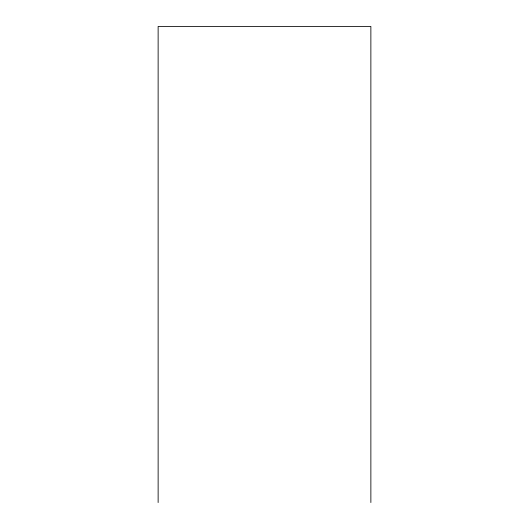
<?xml version="1.0" encoding="UTF-8"?>
<svg xmlns="http://www.w3.org/2000/svg" width="529" height="529" viewBox="0 0 529 529"><rect width="100%" height="100%" fill="white"/><g stroke="black" fill="none" stroke-linecap="round" stroke-linejoin="round"><path stroke-width="0.79" d="M370.869 502.55L370.869 26.45L158.131 26.45L158.131 502.55"/></g></svg>
